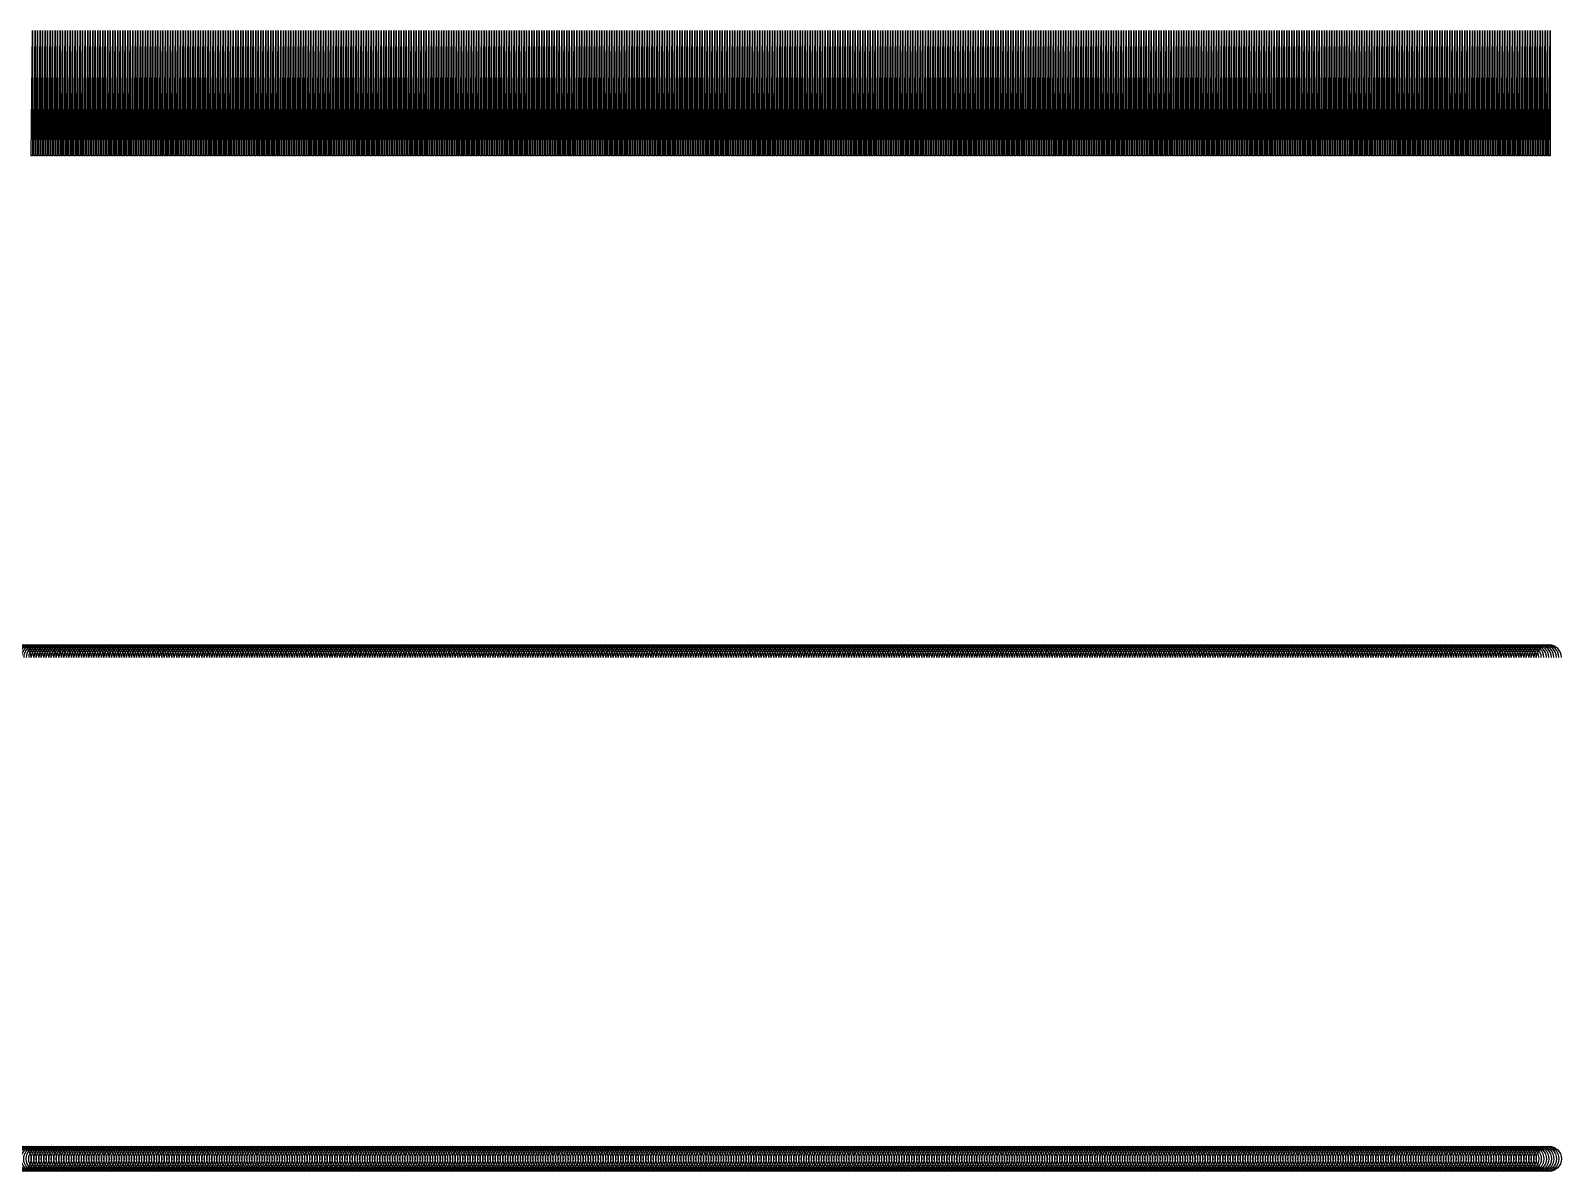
# Model space of a CAD drawing. Header units: metres. Extents: x 0 to 1000, y 0 to 105.
# Drawn here: x 939.4 to 1000.4, y 59.5 to 105 of the extents above; entities that cross this region are included whole.
import ezdxf

# ---------------------------------------------------------------- set-up
doc = ezdxf.new("R2010")
doc.units = ezdxf.units.M

msp = doc.modelspace()

# ---------------------------------------------------------------- linework, layer by layer
for points in [[(939.4, 100), (939.45, 105), (939.45, 100)], [(939.5, 100), (939.55, 105), (939.55, 100)], [(939.6, 100), (939.65, 105), (939.65, 100)], [(939.7, 100), (939.75, 105), (939.75, 100)], [(939.8, 100), (939.85, 105), (939.85, 100)], [(939.9, 100), (939.95, 105), (939.95, 100)], [(940, 100), (940.05, 105), (940.05, 100)], [(940.1, 100), (940.15, 105), (940.15, 100)], [(940.2, 100), (940.25, 105), (940.25, 100)], [(940.3, 100), (940.35, 105), (940.35, 100)], [(940.4, 100), (940.45, 105), (940.45, 100)], [(940.5, 100), (940.55, 105), (940.55, 100)], [(940.6, 100), (940.65, 105), (940.65, 100)], [(940.7, 100), (940.75, 105), (940.75, 100)], [(940.8, 100), (940.85, 105), (940.85, 100)], [(940.9, 100), (940.95, 105), (940.95, 100)], [(941, 100), (941.05, 105), (941.05, 100)], [(941.1, 100), (941.15, 105), (941.15, 100)], [(941.2, 100), (941.25, 105), (941.25, 100)], [(941.3, 100), (941.35, 105), (941.35, 100)], [(941.4, 100), (941.45, 105), (941.45, 100)], [(941.5, 100), (941.55, 105), (941.55, 100)], [(941.6, 100), (941.65, 105), (941.65, 100)], [(941.7, 100), (941.75, 105), (941.75, 100)], [(941.8, 100), (941.85, 105), (941.85, 100)], [(941.9, 100), (941.95, 105), (941.95, 100)], [(942, 100), (942.05, 105), (942.05, 100)], [(942.1, 100), (942.15, 105), (942.15, 100)], [(942.2, 100), (942.25, 105), (942.25, 100)], [(942.3, 100), (942.35, 105), (942.35, 100)], [(942.4, 100), (942.45, 105), (942.45, 100)], [(942.5, 100), (942.55, 105), (942.55, 100)], [(942.6, 100), (942.65, 105), (942.65, 100)], [(942.7, 100), (942.75, 105), (942.75, 100)], [(942.8, 100), (942.85, 105), (942.85, 100)], [(942.9, 100), (942.95, 105), (942.95, 100)], [(943, 100), (943.05, 105), (943.05, 100)], [(943.1, 100), (943.15, 105), (943.15, 100)], [(943.2, 100), (943.25, 105), (943.25, 100)], [(943.3, 100), (943.35, 105), (943.35, 100)], [(943.4, 100), (943.45, 105), (943.45, 100)], [(943.5, 100), (943.55, 105), (943.55, 100)], [(943.6, 100), (943.65, 105), (943.65, 100)], [(943.7, 100), (943.75, 105), (943.75, 100)], [(943.8, 100), (943.85, 105), (943.85, 100)], [(943.9, 100), (943.95, 105), (943.95, 100)], [(944, 100), (944.05, 105), (944.05, 100)], [(944.1, 100), (944.15, 105), (944.15, 100)], [(944.2, 100), (944.25, 105), (944.25, 100)], [(944.3, 100), (944.35, 105), (944.35, 100)], [(944.4, 100), (944.45, 105), (944.45, 100)], [(944.5, 100), (944.55, 105), (944.55, 100)], [(944.6, 100), (944.65, 105), (944.65, 100)], [(944.7, 100), (944.75, 105), (944.75, 100)], [(944.8, 100), (944.85, 105), (944.85, 100)], [(944.9, 100), (944.95, 105), (944.95, 100)], [(945, 100), (945.05, 105), (945.05, 100)], [(945.1, 100), (945.15, 105), (945.15, 100)], [(945.2, 100), (945.25, 105), (945.25, 100)], [(945.3, 100), (945.35, 105), (945.35, 100)], [(945.4, 100), (945.45, 105), (945.45, 100)], [(945.5, 100), (945.55, 105), (945.55, 100)], [(945.6, 100), (945.65, 105), (945.65, 100)], [(945.7, 100), (945.75, 105), (945.75, 100)], [(945.8, 100), (945.85, 105), (945.85, 100)], [(945.9, 100), (945.95, 105), (945.95, 100)], [(946, 100), (946.05, 105), (946.05, 100)], [(946.1, 100), (946.15, 105), (946.15, 100)], [(946.2, 100), (946.25, 105), (946.25, 100)], [(946.3, 100), (946.35, 105), (946.35, 100)], [(946.4, 100), (946.45, 105), (946.45, 100)], [(946.5, 100), (946.55, 105), (946.55, 100)], [(946.6, 100), (946.65, 105), (946.65, 100)], [(946.7, 100), (946.75, 105), (946.75, 100)], [(946.8, 100), (946.85, 105), (946.85, 100)], [(946.9, 100), (946.95, 105), (946.95, 100)], [(947, 100), (947.05, 105), (947.05, 100)], [(947.1, 100), (947.15, 105), (947.15, 100)], [(947.2, 100), (947.25, 105), (947.25, 100)], [(947.3, 100), (947.35, 105), (947.35, 100)], [(947.4, 100), (947.45, 105), (947.45, 100)], [(947.5, 100), (947.55, 105), (947.55, 100)], [(947.6, 100), (947.65, 105), (947.65, 100)], [(947.7, 100), (947.75, 105), (947.75, 100)], [(947.8, 100), (947.85, 105), (947.85, 100)], [(947.9, 100), (947.95, 105), (947.95, 100)], [(948, 100), (948.05, 105), (948.05, 100)], [(948.1, 100), (948.15, 105), (948.15, 100)], [(948.2, 100), (948.25, 105), (948.25, 100)], [(948.3, 100), (948.35, 105), (948.35, 100)], [(948.4, 100), (948.45, 105), (948.45, 100)], [(948.5, 100), (948.55, 105), (948.55, 100)], [(948.6, 100), (948.65, 105), (948.65, 100)], [(948.7, 100), (948.75, 105), (948.75, 100)], [(948.8, 100), (948.85, 105), (948.85, 100)], [(948.9, 100), (948.95, 105), (948.95, 100)], [(949, 100), (949.05, 105), (949.05, 100)], [(949.1, 100), (949.15, 105), (949.15, 100)], [(949.2, 100), (949.25, 105), (949.25, 100)], [(949.3, 100), (949.35, 105), (949.35, 100)], [(949.4, 100), (949.45, 105), (949.45, 100)], [(949.5, 100), (949.55, 105), (949.55, 100)], [(949.6, 100), (949.65, 105), (949.65, 100)], [(949.7, 100), (949.75, 105), (949.75, 100)], [(949.8, 100), (949.85, 105), (949.85, 100)], [(949.9, 100), (949.95, 105), (949.95, 100)], [(950, 100), (950.05, 105), (950.05, 100)], [(950.1, 100), (950.15, 105), (950.15, 100)], [(950.2, 100), (950.25, 105), (950.25, 100)], [(950.3, 100), (950.35, 105), (950.35, 100)], [(950.4, 100), (950.45, 105), (950.45, 100)], [(950.5, 100), (950.55, 105), (950.55, 100)], [(950.6, 100), (950.65, 105), (950.65, 100)], [(950.7, 100), (950.75, 105), (950.75, 100)], [(950.8, 100), (950.85, 105), (950.85, 100)], [(950.9, 100), (950.95, 105), (950.95, 100)], [(951, 100), (951.05, 105), (951.05, 100)], [(951.1, 100), (951.15, 105), (951.15, 100)], [(951.2, 100), (951.25, 105), (951.25, 100)], [(951.3, 100), (951.35, 105), (951.35, 100)], [(951.4, 100), (951.45, 105), (951.45, 100)], [(951.5, 100), (951.55, 105), (951.55, 100)], [(951.6, 100), (951.65, 105), (951.65, 100)], [(951.7, 100), (951.75, 105), (951.75, 100)], [(951.8, 100), (951.85, 105), (951.85, 100)], [(951.9, 100), (951.95, 105), (951.95, 100)], [(952, 100), (952.05, 105), (952.05, 100)], [(952.1, 100), (952.15, 105), (952.15, 100)], [(952.2, 100), (952.25, 105), (952.25, 100)], [(952.3, 100), (952.35, 105), (952.35, 100)], [(952.4, 100), (952.45, 105), (952.45, 100)], [(952.5, 100), (952.55, 105), (952.55, 100)], [(952.6, 100), (952.65, 105), (952.65, 100)], [(952.7, 100), (952.75, 105), (952.75, 100)], [(952.8, 100), (952.85, 105), (952.85, 100)], [(952.9, 100), (952.95, 105), (952.95, 100)], [(953, 100), (953.05, 105), (953.05, 100)], [(953.1, 100), (953.15, 105), (953.15, 100)], [(953.2, 100), (953.25, 105), (953.25, 100)], [(953.3, 100), (953.35, 105), (953.35, 100)], [(953.4, 100), (953.45, 105), (953.45, 100)], [(953.5, 100), (953.55, 105), (953.55, 100)], [(953.6, 100), (953.65, 105), (953.65, 100)], [(953.7, 100), (953.75, 105), (953.75, 100)], [(953.8, 100), (953.85, 105), (953.85, 100)], [(953.9, 100), (953.95, 105), (953.95, 100)], [(954, 100), (954.05, 105), (954.05, 100)], [(954.1, 100), (954.15, 105), (954.15, 100)], [(954.2, 100), (954.25, 105), (954.25, 100)], [(954.3, 100), (954.35, 105), (954.35, 100)], [(954.4, 100), (954.45, 105), (954.45, 100)], [(954.5, 100), (954.55, 105), (954.55, 100)], [(954.6, 100), (954.65, 105), (954.65, 100)], [(954.7, 100), (954.75, 105), (954.75, 100)], [(954.8, 100), (954.85, 105), (954.85, 100)], [(954.9, 100), (954.95, 105), (954.95, 100)], [(955, 100), (955.05, 105), (955.05, 100)], [(955.1, 100), (955.15, 105), (955.15, 100)], [(955.2, 100), (955.25, 105), (955.25, 100)], [(955.3, 100), (955.35, 105), (955.35, 100)], [(955.4, 100), (955.45, 105), (955.45, 100)], [(955.5, 100), (955.55, 105), (955.55, 100)], [(955.6, 100), (955.65, 105), (955.65, 100)], [(955.7, 100), (955.75, 105), (955.75, 100)], [(955.8, 100), (955.85, 105), (955.85, 100)], [(955.9, 100), (955.95, 105), (955.95, 100)], [(956, 100), (956.05, 105), (956.05, 100)], [(956.1, 100), (956.15, 105), (956.15, 100)], [(956.2, 100), (956.25, 105), (956.25, 100)], [(956.3, 100), (956.35, 105), (956.35, 100)], [(956.4, 100), (956.45, 105), (956.45, 100)], [(956.5, 100), (956.55, 105), (956.55, 100)], [(956.6, 100), (956.65, 105), (956.65, 100)], [(956.7, 100), (956.75, 105), (956.75, 100)], [(956.8, 100), (956.85, 105), (956.85, 100)], [(956.9, 100), (956.95, 105), (956.95, 100)], [(957, 100), (957.05, 105), (957.05, 100)], [(957.1, 100), (957.15, 105), (957.15, 100)], [(957.2, 100), (957.25, 105), (957.25, 100)], [(957.3, 100), (957.35, 105), (957.35, 100)], [(957.4, 100), (957.45, 105), (957.45, 100)], [(957.5, 100), (957.55, 105), (957.55, 100)], [(957.6, 100), (957.65, 105), (957.65, 100)], [(957.7, 100), (957.75, 105), (957.75, 100)], [(957.8, 100), (957.85, 105), (957.85, 100)], [(957.9, 100), (957.95, 105), (957.95, 100)], [(958, 100), (958.05, 105), (958.05, 100)], [(958.1, 100), (958.15, 105), (958.15, 100)], [(958.2, 100), (958.25, 105), (958.25, 100)], [(958.3, 100), (958.35, 105), (958.35, 100)], [(958.4, 100), (958.45, 105), (958.45, 100)], [(958.5, 100), (958.55, 105), (958.55, 100)], [(958.6, 100), (958.65, 105), (958.65, 100)], [(958.7, 100), (958.75, 105), (958.75, 100)], [(958.8, 100), (958.85, 105), (958.85, 100)], [(958.9, 100), (958.95, 105), (958.95, 100)], [(959, 100), (959.05, 105), (959.05, 100)], [(959.1, 100), (959.15, 105), (959.15, 100)], [(959.2, 100), (959.25, 105), (959.25, 100)], [(959.3, 100), (959.35, 105), (959.35, 100)], [(959.4, 100), (959.45, 105), (959.45, 100)], [(959.5, 100), (959.55, 105), (959.55, 100)], [(959.6, 100), (959.65, 105), (959.65, 100)], [(959.7, 100), (959.75, 105), (959.75, 100)], [(959.8, 100), (959.85, 105), (959.85, 100)], [(959.9, 100), (959.95, 105), (959.95, 100)], [(960, 100), (960.05, 105), (960.05, 100)], [(960.1, 100), (960.15, 105), (960.15, 100)], [(960.2, 100), (960.25, 105), (960.25, 100)], [(960.3, 100), (960.35, 105), (960.35, 100)], [(960.4, 100), (960.45, 105), (960.45, 100)], [(960.5, 100), (960.55, 105), (960.55, 100)], [(960.6, 100), (960.65, 105), (960.65, 100)], [(960.7, 100), (960.75, 105), (960.75, 100)], [(960.8, 100), (960.85, 105), (960.85, 100)], [(960.9, 100), (960.95, 105), (960.95, 100)], [(961, 100), (961.05, 105), (961.05, 100)], [(961.1, 100), (961.15, 105), (961.15, 100)], [(961.2, 100), (961.25, 105), (961.25, 100)], [(961.3, 100), (961.35, 105), (961.35, 100)], [(961.4, 100), (961.45, 105), (961.45, 100)], [(961.5, 100), (961.55, 105), (961.55, 100)], [(961.6, 100), (961.65, 105), (961.65, 100)], [(961.7, 100), (961.75, 105), (961.75, 100)], [(961.8, 100), (961.85, 105), (961.85, 100)], [(961.9, 100), (961.95, 105), (961.95, 100)], [(962, 100), (962.05, 105), (962.05, 100)], [(962.1, 100), (962.15, 105), (962.15, 100)], [(962.2, 100), (962.25, 105), (962.25, 100)], [(962.3, 100), (962.35, 105), (962.35, 100)], [(962.4, 100), (962.45, 105), (962.45, 100)], [(962.5, 100), (962.55, 105), (962.55, 100)], [(962.6, 100), (962.65, 105), (962.65, 100)], [(962.7, 100), (962.75, 105), (962.75, 100)], [(962.8, 100), (962.85, 105), (962.85, 100)], [(962.9, 100), (962.95, 105), (962.95, 100)], [(963, 100), (963.05, 105), (963.05, 100)], [(963.1, 100), (963.15, 105), (963.15, 100)], [(963.2, 100), (963.25, 105), (963.25, 100)], [(963.3, 100), (963.35, 105), (963.35, 100)], [(963.4, 100), (963.45, 105), (963.45, 100)], [(963.5, 100), (963.55, 105), (963.55, 100)], [(963.6, 100), (963.65, 105), (963.65, 100)], [(963.7, 100), (963.75, 105), (963.75, 100)], [(963.8, 100), (963.85, 105), (963.85, 100)], [(963.9, 100), (963.95, 105), (963.95, 100)], [(964, 100), (964.05, 105), (964.05, 100)], [(964.1, 100), (964.15, 105), (964.15, 100)], [(964.2, 100), (964.25, 105), (964.25, 100)], [(964.3, 100), (964.35, 105), (964.35, 100)], [(964.4, 100), (964.45, 105), (964.45, 100)], [(964.5, 100), (964.55, 105), (964.55, 100)], [(964.6, 100), (964.65, 105), (964.65, 100)], [(964.7, 100), (964.75, 105), (964.75, 100)], [(964.8, 100), (964.85, 105), (964.85, 100)], [(964.9, 100), (964.95, 105), (964.95, 100)], [(965, 100), (965.05, 105), (965.05, 100)], [(965.1, 100), (965.15, 105), (965.15, 100)], [(965.2, 100), (965.25, 105), (965.25, 100)], [(965.3, 100), (965.35, 105), (965.35, 100)], [(965.4, 100), (965.45, 105), (965.45, 100)], [(965.5, 100), (965.55, 105), (965.55, 100)], [(965.6, 100), (965.65, 105), (965.65, 100)], [(965.7, 100), (965.75, 105), (965.75, 100)], [(965.8, 100), (965.85, 105), (965.85, 100)], [(965.9, 100), (965.95, 105), (965.95, 100)], [(966, 100), (966.05, 105), (966.05, 100)], [(966.1, 100), (966.15, 105), (966.15, 100)], [(966.2, 100), (966.25, 105), (966.25, 100)], [(966.3, 100), (966.35, 105), (966.35, 100)], [(966.4, 100), (966.45, 105), (966.45, 100)], [(966.5, 100), (966.55, 105), (966.55, 100)], [(966.6, 100), (966.65, 105), (966.65, 100)], [(966.7, 100), (966.75, 105), (966.75, 100)], [(966.8, 100), (966.85, 105), (966.85, 100)], [(966.9, 100), (966.95, 105), (966.95, 100)], [(967, 100), (967.05, 105), (967.05, 100)], [(967.1, 100), (967.15, 105), (967.15, 100)], [(967.2, 100), (967.25, 105), (967.25, 100)], [(967.3, 100), (967.35, 105), (967.35, 100)], [(967.4, 100), (967.45, 105), (967.45, 100)], [(967.5, 100), (967.55, 105), (967.55, 100)], [(967.6, 100), (967.65, 105), (967.65, 100)], [(967.7, 100), (967.75, 105), (967.75, 100)], [(967.8, 100), (967.85, 105), (967.85, 100)], [(967.9, 100), (967.95, 105), (967.95, 100)], [(968, 100), (968.05, 105), (968.05, 100)], [(968.1, 100), (968.15, 105), (968.15, 100)], [(968.2, 100), (968.25, 105), (968.25, 100)], [(968.3, 100), (968.35, 105), (968.35, 100)], [(968.4, 100), (968.45, 105), (968.45, 100)], [(968.5, 100), (968.55, 105), (968.55, 100)], [(968.6, 100), (968.65, 105), (968.65, 100)], [(968.7, 100), (968.75, 105), (968.75, 100)], [(968.8, 100), (968.85, 105), (968.85, 100)], [(968.9, 100), (968.95, 105), (968.95, 100)], [(969, 100), (969.05, 105), (969.05, 100)], [(969.1, 100), (969.15, 105), (969.15, 100)], [(969.2, 100), (969.25, 105), (969.25, 100)], [(969.3, 100), (969.35, 105), (969.35, 100)], [(969.4, 100), (969.45, 105), (969.45, 100)], [(969.5, 100), (969.55, 105), (969.55, 100)], [(969.6, 100), (969.65, 105), (969.65, 100)], [(969.7, 100), (969.75, 105), (969.75, 100)], [(969.8, 100), (969.85, 105), (969.85, 100)], [(969.9, 100), (969.95, 105), (969.95, 100)], [(970, 100), (970.05, 105), (970.05, 100)], [(970.1, 100), (970.15, 105), (970.15, 100)], [(970.2, 100), (970.25, 105), (970.25, 100)], [(970.3, 100), (970.35, 105), (970.35, 100)], [(970.4, 100), (970.45, 105), (970.45, 100)], [(970.5, 100), (970.55, 105), (970.55, 100)], [(970.6, 100), (970.65, 105), (970.65, 100)], [(970.7, 100), (970.75, 105), (970.75, 100)], [(970.8, 100), (970.85, 105), (970.85, 100)], [(970.9, 100), (970.95, 105), (970.95, 100)], [(971, 100), (971.05, 105), (971.05, 100)], [(971.1, 100), (971.15, 105), (971.15, 100)], [(971.2, 100), (971.25, 105), (971.25, 100)], [(971.3, 100), (971.35, 105), (971.35, 100)], [(971.4, 100), (971.45, 105), (971.45, 100)], [(971.5, 100), (971.55, 105), (971.55, 100)], [(971.6, 100), (971.65, 105), (971.65, 100)], [(971.7, 100), (971.75, 105), (971.75, 100)], [(971.8, 100), (971.85, 105), (971.85, 100)], [(971.9, 100), (971.95, 105), (971.95, 100)], [(972, 100), (972.05, 105), (972.05, 100)], [(972.1, 100), (972.15, 105), (972.15, 100)], [(972.2, 100), (972.25, 105), (972.25, 100)], [(972.3, 100), (972.35, 105), (972.35, 100)], [(972.4, 100), (972.45, 105), (972.45, 100)], [(972.5, 100), (972.55, 105), (972.55, 100)], [(972.6, 100), (972.65, 105), (972.65, 100)], [(972.7, 100), (972.75, 105), (972.75, 100)], [(972.8, 100), (972.85, 105), (972.85, 100)], [(972.9, 100), (972.95, 105), (972.95, 100)], [(973, 100), (973.05, 105), (973.05, 100)], [(973.1, 100), (973.15, 105), (973.15, 100)], [(973.2, 100), (973.25, 105), (973.25, 100)], [(973.3, 100), (973.35, 105), (973.35, 100)], [(973.4, 100), (973.45, 105), (973.45, 100)], [(973.5, 100), (973.55, 105), (973.55, 100)], [(973.6, 100), (973.65, 105), (973.65, 100)], [(973.7, 100), (973.75, 105), (973.75, 100)], [(973.8, 100), (973.85, 105), (973.85, 100)], [(973.9, 100), (973.95, 105), (973.95, 100)], [(974, 100), (974.05, 105), (974.05, 100)], [(974.1, 100), (974.15, 105), (974.15, 100)], [(974.2, 100), (974.25, 105), (974.25, 100)], [(974.3, 100), (974.35, 105), (974.35, 100)], [(974.4, 100), (974.45, 105), (974.45, 100)], [(974.5, 100), (974.55, 105), (974.55, 100)], [(974.6, 100), (974.65, 105), (974.65, 100)], [(974.7, 100), (974.75, 105), (974.75, 100)], [(974.8, 100), (974.85, 105), (974.85, 100)], [(974.9, 100), (974.95, 105), (974.95, 100)], [(975, 100), (975.05, 105), (975.05, 100)], [(975.1, 100), (975.15, 105), (975.15, 100)], [(975.2, 100), (975.25, 105), (975.25, 100)], [(975.3, 100), (975.35, 105), (975.35, 100)], [(975.4, 100), (975.45, 105), (975.45, 100)], [(975.5, 100), (975.55, 105), (975.55, 100)], [(975.6, 100), (975.65, 105), (975.65, 100)], [(975.7, 100), (975.75, 105), (975.75, 100)], [(975.8, 100), (975.85, 105), (975.85, 100)], [(975.9, 100), (975.95, 105), (975.95, 100)], [(976, 100), (976.05, 105), (976.05, 100)], [(976.1, 100), (976.15, 105), (976.15, 100)], [(976.2, 100), (976.25, 105), (976.25, 100)], [(976.3, 100), (976.35, 105), (976.35, 100)], [(976.4, 100), (976.45, 105), (976.45, 100)], [(976.5, 100), (976.55, 105), (976.55, 100)], [(976.6, 100), (976.65, 105), (976.65, 100)], [(976.7, 100), (976.75, 105), (976.75, 100)], [(976.8, 100), (976.85, 105), (976.85, 100)], [(976.9, 100), (976.95, 105), (976.95, 100)], [(977, 100), (977.05, 105), (977.05, 100)], [(977.1, 100), (977.15, 105), (977.15, 100)], [(977.2, 100), (977.25, 105), (977.25, 100)], [(977.3, 100), (977.35, 105), (977.35, 100)], [(977.4, 100), (977.45, 105), (977.45, 100)], [(977.5, 100), (977.55, 105), (977.55, 100)], [(977.6, 100), (977.65, 105), (977.65, 100)], [(977.7, 100), (977.75, 105), (977.75, 100)], [(977.8, 100), (977.85, 105), (977.85, 100)], [(977.9, 100), (977.95, 105), (977.95, 100)], [(978, 100), (978.05, 105), (978.05, 100)], [(978.1, 100), (978.15, 105), (978.15, 100)], [(978.2, 100), (978.25, 105), (978.25, 100)], [(978.3, 100), (978.35, 105), (978.35, 100)], [(978.4, 100), (978.45, 105), (978.45, 100)], [(978.5, 100), (978.55, 105), (978.55, 100)], [(978.6, 100), (978.65, 105), (978.65, 100)], [(978.7, 100), (978.75, 105), (978.75, 100)], [(978.8, 100), (978.85, 105), (978.85, 100)], [(978.9, 100), (978.95, 105), (978.95, 100)], [(979, 100), (979.05, 105), (979.05, 100)], [(979.1, 100), (979.15, 105), (979.15, 100)], [(979.2, 100), (979.25, 105), (979.25, 100)], [(979.3, 100), (979.35, 105), (979.35, 100)], [(979.4, 100), (979.45, 105), (979.45, 100)], [(979.5, 100), (979.55, 105), (979.55, 100)], [(979.6, 100), (979.65, 105), (979.65, 100)], [(979.7, 100), (979.75, 105), (979.75, 100)], [(979.8, 100), (979.85, 105), (979.85, 100)], [(979.9, 100), (979.95, 105), (979.95, 100)], [(980, 100), (980.05, 105), (980.05, 100)], [(980.1, 100), (980.15, 105), (980.15, 100)], [(980.2, 100), (980.25, 105), (980.25, 100)], [(980.3, 100), (980.35, 105), (980.35, 100)], [(980.4, 100), (980.45, 105), (980.45, 100)], [(980.5, 100), (980.55, 105), (980.55, 100)], [(980.6, 100), (980.65, 105), (980.65, 100)], [(980.7, 100), (980.75, 105), (980.75, 100)], [(980.8, 100), (980.85, 105), (980.85, 100)], [(980.9, 100), (980.95, 105), (980.95, 100)], [(981, 100), (981.05, 105), (981.05, 100)], [(981.1, 100), (981.15, 105), (981.15, 100)], [(981.2, 100), (981.25, 105), (981.25, 100)], [(981.3, 100), (981.35, 105), (981.35, 100)], [(981.4, 100), (981.45, 105), (981.45, 100)], [(981.5, 100), (981.55, 105), (981.55, 100)], [(981.6, 100), (981.65, 105), (981.65, 100)], [(981.7, 100), (981.75, 105), (981.75, 100)], [(981.8, 100), (981.85, 105), (981.85, 100)], [(981.9, 100), (981.95, 105), (981.95, 100)], [(982, 100), (982.05, 105), (982.05, 100)], [(982.1, 100), (982.15, 105), (982.15, 100)], [(982.2, 100), (982.25, 105), (982.25, 100)], [(982.3, 100), (982.35, 105), (982.35, 100)], [(982.4, 100), (982.45, 105), (982.45, 100)], [(982.5, 100), (982.55, 105), (982.55, 100)], [(982.6, 100), (982.65, 105), (982.65, 100)], [(982.7, 100), (982.75, 105), (982.75, 100)], [(982.8, 100), (982.85, 105), (982.85, 100)], [(982.9, 100), (982.95, 105), (982.95, 100)], [(983, 100), (983.05, 105), (983.05, 100)], [(983.1, 100), (983.15, 105), (983.15, 100)], [(983.2, 100), (983.25, 105), (983.25, 100)], [(983.3, 100), (983.35, 105), (983.35, 100)], [(983.4, 100), (983.45, 105), (983.45, 100)], [(983.5, 100), (983.55, 105), (983.55, 100)], [(983.6, 100), (983.65, 105), (983.65, 100)], [(983.7, 100), (983.75, 105), (983.75, 100)], [(983.8, 100), (983.85, 105), (983.85, 100)], [(983.9, 100), (983.95, 105), (983.95, 100)], [(984, 100), (984.05, 105), (984.05, 100)], [(984.1, 100), (984.15, 105), (984.15, 100)], [(984.2, 100), (984.25, 105), (984.25, 100)], [(984.3, 100), (984.35, 105), (984.35, 100)], [(984.4, 100), (984.45, 105), (984.45, 100)], [(984.5, 100), (984.55, 105), (984.55, 100)], [(984.6, 100), (984.65, 105), (984.65, 100)], [(984.7, 100), (984.75, 105), (984.75, 100)], [(984.8, 100), (984.85, 105), (984.85, 100)], [(984.9, 100), (984.95, 105), (984.95, 100)], [(985, 100), (985.05, 105), (985.05, 100)], [(985.1, 100), (985.15, 105), (985.15, 100)], [(985.2, 100), (985.25, 105), (985.25, 100)], [(985.3, 100), (985.35, 105), (985.35, 100)], [(985.4, 100), (985.45, 105), (985.45, 100)], [(985.5, 100), (985.55, 105), (985.55, 100)], [(985.6, 100), (985.65, 105), (985.65, 100)], [(985.7, 100), (985.75, 105), (985.75, 100)], [(985.8, 100), (985.85, 105), (985.85, 100)], [(985.9, 100), (985.95, 105), (985.95, 100)], [(986, 100), (986.05, 105), (986.05, 100)], [(986.1, 100), (986.15, 105), (986.15, 100)], [(986.2, 100), (986.25, 105), (986.25, 100)], [(986.3, 100), (986.35, 105), (986.35, 100)], [(986.4, 100), (986.45, 105), (986.45, 100)], [(986.5, 100), (986.55, 105), (986.55, 100)], [(986.6, 100), (986.65, 105), (986.65, 100)], [(986.7, 100), (986.75, 105), (986.75, 100)], [(986.8, 100), (986.85, 105), (986.85, 100)], [(986.9, 100), (986.95, 105), (986.95, 100)], [(987, 100), (987.05, 105), (987.05, 100)], [(987.1, 100), (987.15, 105), (987.15, 100)], [(987.2, 100), (987.25, 105), (987.25, 100)], [(987.3, 100), (987.35, 105), (987.35, 100)], [(987.4, 100), (987.45, 105), (987.45, 100)], [(987.5, 100), (987.55, 105), (987.55, 100)], [(987.6, 100), (987.65, 105), (987.65, 100)], [(987.7, 100), (987.75, 105), (987.75, 100)], [(987.8, 100), (987.85, 105), (987.85, 100)], [(987.9, 100), (987.95, 105), (987.95, 100)], [(988, 100), (988.05, 105), (988.05, 100)], [(988.1, 100), (988.15, 105), (988.15, 100)], [(988.2, 100), (988.25, 105), (988.25, 100)], [(988.3, 100), (988.35, 105), (988.35, 100)], [(988.4, 100), (988.45, 105), (988.45, 100)], [(988.5, 100), (988.55, 105), (988.55, 100)], [(988.6, 100), (988.65, 105), (988.65, 100)], [(988.7, 100), (988.75, 105), (988.75, 100)], [(988.8, 100), (988.85, 105), (988.85, 100)], [(988.9, 100), (988.95, 105), (988.95, 100)], [(989, 100), (989.05, 105), (989.05, 100)], [(989.1, 100), (989.15, 105), (989.15, 100)], [(989.2, 100), (989.25, 105), (989.25, 100)], [(989.3, 100), (989.35, 105), (989.35, 100)], [(989.4, 100), (989.45, 105), (989.45, 100)], [(989.5, 100), (989.55, 105), (989.55, 100)], [(989.6, 100), (989.65, 105), (989.65, 100)], [(989.7, 100), (989.75, 105), (989.75, 100)], [(989.8, 100), (989.85, 105), (989.85, 100)], [(989.9, 100), (989.95, 105), (989.95, 100)], [(990, 100), (990.05, 105), (990.05, 100)], [(990.1, 100), (990.15, 105), (990.15, 100)], [(990.2, 100), (990.25, 105), (990.25, 100)], [(990.3, 100), (990.35, 105), (990.35, 100)], [(990.4, 100), (990.45, 105), (990.45, 100)], [(990.5, 100), (990.55, 105), (990.55, 100)], [(990.6, 100), (990.65, 105), (990.65, 100)], [(990.7, 100), (990.75, 105), (990.75, 100)], [(990.8, 100), (990.85, 105), (990.85, 100)], [(990.9, 100), (990.95, 105), (990.95, 100)], [(991, 100), (991.05, 105), (991.05, 100)], [(991.1, 100), (991.15, 105), (991.15, 100)], [(991.2, 100), (991.25, 105), (991.25, 100)], [(991.3, 100), (991.35, 105), (991.35, 100)], [(991.4, 100), (991.45, 105), (991.45, 100)], [(991.5, 100), (991.55, 105), (991.55, 100)], [(991.6, 100), (991.65, 105), (991.65, 100)], [(991.7, 100), (991.75, 105), (991.75, 100)], [(991.8, 100), (991.85, 105), (991.85, 100)], [(991.9, 100), (991.95, 105), (991.95, 100)], [(992, 100), (992.05, 105), (992.05, 100)], [(992.1, 100), (992.15, 105), (992.15, 100)], [(992.2, 100), (992.25, 105), (992.25, 100)], [(992.3, 100), (992.35, 105), (992.35, 100)], [(992.4, 100), (992.45, 105), (992.45, 100)], [(992.5, 100), (992.55, 105), (992.55, 100)], [(992.6, 100), (992.65, 105), (992.65, 100)], [(992.7, 100), (992.75, 105), (992.75, 100)], [(992.8, 100), (992.85, 105), (992.85, 100)], [(992.9, 100), (992.95, 105), (992.95, 100)], [(993, 100), (993.05, 105), (993.05, 100)], [(993.1, 100), (993.15, 105), (993.15, 100)], [(993.2, 100), (993.25, 105), (993.25, 100)], [(993.3, 100), (993.35, 105), (993.35, 100)], [(993.4, 100), (993.45, 105), (993.45, 100)], [(993.5, 100), (993.55, 105), (993.55, 100)], [(993.6, 100), (993.65, 105), (993.65, 100)], [(993.7, 100), (993.75, 105), (993.75, 100)], [(993.8, 100), (993.85, 105), (993.85, 100)], [(993.9, 100), (993.95, 105), (993.95, 100)], [(994, 100), (994.05, 105), (994.05, 100)], [(994.1, 100), (994.15, 105), (994.15, 100)], [(994.2, 100), (994.25, 105), (994.25, 100)], [(994.3, 100), (994.35, 105), (994.35, 100)], [(994.4, 100), (994.45, 105), (994.45, 100)], [(994.5, 100), (994.55, 105), (994.55, 100)], [(994.6, 100), (994.65, 105), (994.65, 100)], [(994.7, 100), (994.75, 105), (994.75, 100)], [(994.8, 100), (994.85, 105), (994.85, 100)], [(994.9, 100), (994.95, 105), (994.95, 100)], [(995, 100), (995.05, 105), (995.05, 100)], [(995.1, 100), (995.15, 105), (995.15, 100)], [(995.2, 100), (995.25, 105), (995.25, 100)], [(995.3, 100), (995.35, 105), (995.35, 100)], [(995.4, 100), (995.45, 105), (995.45, 100)], [(995.5, 100), (995.55, 105), (995.55, 100)], [(995.6, 100), (995.65, 105), (995.65, 100)], [(995.7, 100), (995.75, 105), (995.75, 100)], [(995.8, 100), (995.85, 105), (995.85, 100)], [(995.9, 100), (995.95, 105), (995.95, 100)], [(996, 100), (996.05, 105), (996.05, 100)], [(996.1, 100), (996.15, 105), (996.15, 100)], [(996.2, 100), (996.25, 105), (996.25, 100)], [(996.3, 100), (996.35, 105), (996.35, 100)], [(996.4, 100), (996.45, 105), (996.45, 100)], [(996.5, 100), (996.55, 105), (996.55, 100)], [(996.6, 100), (996.65, 105), (996.65, 100)], [(996.7, 100), (996.75, 105), (996.75, 100)], [(996.8, 100), (996.85, 105), (996.85, 100)], [(996.9, 100), (996.95, 105), (996.95, 100)], [(997, 100), (997.05, 105), (997.05, 100)], [(997.1, 100), (997.15, 105), (997.15, 100)], [(997.2, 100), (997.25, 105), (997.25, 100)], [(997.3, 100), (997.35, 105), (997.35, 100)], [(997.4, 100), (997.45, 105), (997.45, 100)], [(997.5, 100), (997.55, 105), (997.55, 100)], [(997.6, 100), (997.65, 105), (997.65, 100)], [(997.7, 100), (997.75, 105), (997.75, 100)], [(997.8, 100), (997.85, 105), (997.85, 100)], [(997.9, 100), (997.95, 105), (997.95, 100)], [(998, 100), (998.05, 105), (998.05, 100)], [(998.1, 100), (998.15, 105), (998.15, 100)], [(998.2, 100), (998.25, 105), (998.25, 100)], [(998.3, 100), (998.35, 105), (998.35, 100)], [(998.4, 100), (998.45, 105), (998.45, 100)], [(998.5, 100), (998.55, 105), (998.55, 100)], [(998.6, 100), (998.65, 105), (998.65, 100)], [(998.7, 100), (998.75, 105), (998.75, 100)], [(998.8, 100), (998.85, 105), (998.85, 100)], [(998.9, 100), (998.95, 105), (998.95, 100)], [(999, 100), (999.05, 105), (999.05, 100)], [(999.1, 100), (999.15, 105), (999.15, 100)], [(999.2, 100), (999.25, 105), (999.25, 100)], [(999.3, 100), (999.35, 105), (999.35, 100)], [(999.4, 100), (999.45, 105), (999.45, 100)], [(999.5, 100), (999.55, 105), (999.55, 100)], [(999.6, 100), (999.65, 105), (999.65, 100)], [(999.7, 100), (999.75, 105), (999.75, 100)], [(999.8, 100), (999.85, 105), (999.85, 100)], [(999.9, 100), (999.95, 105), (999.95, 100)]]:
    msp.add_lwpolyline(points, close=True)
for centre in [(938.9, 60), (939, 60), (939.1, 60), (939.2, 60), (939.3, 60), (939.4, 60), (939.5, 60), (939.6, 60), (939.7, 60), (939.8, 60), (939.9, 60), (940, 60), (940.1, 60), (940.2, 60), (940.3, 60), (940.4, 60), (940.5, 60), (940.6, 60), (940.7, 60), (940.8, 60), (940.9, 60), (941, 60), (941.1, 60), (941.2, 60), (941.3, 60), (941.4, 60), (941.5, 60), (941.6, 60), (941.7, 60), (941.8, 60), (941.9, 60), (942, 60), (942.1, 60), (942.2, 60), (942.3, 60), (942.4, 60), (942.5, 60), (942.6, 60), (942.7, 60), (942.8, 60), (942.9, 60), (943, 60), (943.1, 60), (943.2, 60), (943.3, 60), (943.4, 60), (943.5, 60), (943.6, 60), (943.7, 60), (943.8, 60), (943.9, 60), (944, 60), (944.1, 60), (944.2, 60), (944.3, 60), (944.4, 60), (944.5, 60), (944.6, 60), (944.7, 60), (944.8, 60), (944.9, 60), (945, 60), (945.1, 60), (945.2, 60), (945.3, 60), (945.4, 60), (945.5, 60), (945.6, 60), (945.7, 60), (945.8, 60), (945.9, 60), (946, 60), (946.1, 60), (946.2, 60), (946.3, 60), (946.4, 60), (946.5, 60), (946.6, 60), (946.7, 60), (946.8, 60), (946.9, 60), (947, 60), (947.1, 60), (947.2, 60), (947.3, 60), (947.4, 60), (947.5, 60), (947.6, 60), (947.7, 60), (947.8, 60), (947.9, 60), (948, 60), (948.1, 60), (948.2, 60), (948.3, 60), (948.4, 60), (948.5, 60), (948.6, 60), (948.7, 60), (948.8, 60), (948.9, 60), (949, 60), (949.1, 60), (949.2, 60), (949.3, 60), (949.4, 60), (949.5, 60), (949.6, 60), (949.7, 60), (949.8, 60), (949.9, 60), (950, 60), (950.1, 60), (950.2, 60), (950.3, 60), (950.4, 60), (950.5, 60), (950.6, 60), (950.7, 60), (950.8, 60), (950.9, 60), (951, 60), (951.1, 60), (951.2, 60), (951.3, 60), (951.4, 60), (951.5, 60), (951.6, 60), (951.7, 60), (951.8, 60), (951.9, 60), (952, 60), (952.1, 60), (952.2, 60), (952.3, 60), (952.4, 60), (952.5, 60), (952.6, 60), (952.7, 60), (952.8, 60), (952.9, 60), (953, 60), (953.1, 60), (953.2, 60), (953.3, 60), (953.4, 60), (953.5, 60), (953.6, 60), (953.7, 60), (953.8, 60), (953.9, 60), (954, 60), (954.1, 60), (954.2, 60), (954.3, 60), (954.4, 60), (954.5, 60), (954.6, 60), (954.7, 60), (954.8, 60), (954.9, 60), (955, 60), (955.1, 60), (955.2, 60), (955.3, 60), (955.4, 60), (955.5, 60), (955.6, 60), (955.7, 60), (955.8, 60), (955.9, 60), (956, 60), (956.1, 60), (956.2, 60), (956.3, 60), (956.4, 60), (956.5, 60), (956.6, 60), (956.7, 60), (956.8, 60), (956.9, 60), (957, 60), (957.1, 60), (957.2, 60), (957.3, 60), (957.4, 60), (957.5, 60), (957.6, 60), (957.7, 60), (957.8, 60), (957.9, 60), (958, 60), (958.1, 60), (958.2, 60), (958.3, 60), (958.4, 60), (958.5, 60), (958.6, 60), (958.7, 60), (958.8, 60), (958.9, 60), (959, 60), (959.1, 60), (959.2, 60), (959.3, 60), (959.4, 60), (959.5, 60), (959.6, 60), (959.7, 60), (959.8, 60), (959.9, 60), (960, 60), (960.1, 60), (960.2, 60), (960.3, 60), (960.4, 60), (960.5, 60), (960.6, 60), (960.7, 60), (960.8, 60), (960.9, 60), (961, 60), (961.1, 60), (961.2, 60), (961.3, 60), (961.4, 60), (961.5, 60), (961.6, 60), (961.7, 60), (961.8, 60), (961.9, 60), (962, 60), (962.1, 60), (962.2, 60), (962.3, 60), (962.4, 60), (962.5, 60), (962.6, 60), (962.7, 60), (962.8, 60), (962.9, 60), (963, 60), (963.1, 60), (963.2, 60), (963.3, 60), (963.4, 60), (963.5, 60), (963.6, 60), (963.7, 60), (963.8, 60), (963.9, 60), (964, 60), (964.1, 60), (964.2, 60), (964.3, 60), (964.4, 60), (964.5, 60), (964.6, 60), (964.7, 60), (964.8, 60), (964.9, 60), (965, 60), (965.1, 60), (965.2, 60), (965.3, 60), (965.4, 60), (965.5, 60), (965.6, 60), (965.7, 60), (965.8, 60), (965.9, 60), (966, 60), (966.1, 60), (966.2, 60), (966.3, 60), (966.4, 60), (966.5, 60), (966.6, 60), (966.7, 60), (966.8, 60), (966.9, 60), (967, 60), (967.1, 60), (967.2, 60), (967.3, 60), (967.4, 60), (967.5, 60), (967.6, 60), (967.7, 60), (967.8, 60), (967.9, 60), (968, 60), (968.1, 60), (968.2, 60), (968.3, 60), (968.4, 60), (968.5, 60), (968.6, 60), (968.7, 60), (968.8, 60), (968.9, 60), (969, 60), (969.1, 60), (969.2, 60), (969.3, 60), (969.4, 60), (969.5, 60), (969.6, 60), (969.7, 60), (969.8, 60), (969.9, 60), (970, 60), (970.1, 60), (970.2, 60), (970.3, 60), (970.4, 60), (970.5, 60), (970.6, 60), (970.7, 60), (970.8, 60), (970.9, 60), (971, 60), (971.1, 60), (971.2, 60), (971.3, 60), (971.4, 60), (971.5, 60), (971.6, 60), (971.7, 60), (971.8, 60), (971.9, 60), (972, 60), (972.1, 60), (972.2, 60), (972.3, 60), (972.4, 60), (972.5, 60), (972.6, 60), (972.7, 60), (972.8, 60), (972.9, 60), (973, 60), (973.1, 60), (973.2, 60), (973.3, 60), (973.4, 60), (973.5, 60), (973.6, 60), (973.7, 60), (973.8, 60), (973.9, 60), (974, 60), (974.1, 60), (974.2, 60), (974.3, 60), (974.4, 60), (974.5, 60), (974.6, 60), (974.7, 60), (974.8, 60), (974.9, 60), (975, 60), (975.1, 60), (975.2, 60), (975.3, 60), (975.4, 60), (975.5, 60), (975.6, 60), (975.7, 60), (975.8, 60), (975.9, 60), (976, 60), (976.1, 60), (976.2, 60), (976.3, 60), (976.4, 60), (976.5, 60), (976.6, 60), (976.7, 60), (976.8, 60), (976.9, 60), (977, 60), (977.1, 60), (977.2, 60), (977.3, 60), (977.4, 60), (977.5, 60), (977.6, 60), (977.7, 60), (977.8, 60), (977.9, 60), (978, 60), (978.1, 60), (978.2, 60), (978.3, 60), (978.4, 60), (978.5, 60), (978.6, 60), (978.7, 60), (978.8, 60), (978.9, 60), (979, 60), (979.1, 60), (979.2, 60), (979.3, 60), (979.4, 60), (979.5, 60), (979.6, 60), (979.7, 60), (979.8, 60), (979.9, 60), (980, 60), (980.1, 60), (980.2, 60), (980.3, 60), (980.4, 60), (980.5, 60), (980.6, 60), (980.7, 60), (980.8, 60), (980.9, 60), (981, 60), (981.1, 60), (981.2, 60), (981.3, 60), (981.4, 60), (981.5, 60), (981.6, 60), (981.7, 60), (981.8, 60), (981.9, 60), (982, 60), (982.1, 60), (982.2, 60), (982.3, 60), (982.4, 60), (982.5, 60), (982.6, 60), (982.7, 60), (982.8, 60), (982.9, 60), (983, 60), (983.1, 60), (983.2, 60), (983.3, 60), (983.4, 60), (983.5, 60), (983.6, 60), (983.7, 60), (983.8, 60), (983.9, 60), (984, 60), (984.1, 60), (984.2, 60), (984.3, 60), (984.4, 60), (984.5, 60), (984.6, 60), (984.7, 60), (984.8, 60), (984.9, 60), (985, 60), (985.1, 60), (985.2, 60), (985.3, 60), (985.4, 60), (985.5, 60), (985.6, 60), (985.7, 60), (985.8, 60), (985.9, 60), (986, 60), (986.1, 60), (986.2, 60), (986.3, 60), (986.4, 60), (986.5, 60), (986.6, 60), (986.7, 60), (986.8, 60), (986.9, 60), (987, 60), (987.1, 60), (987.2, 60), (987.3, 60), (987.4, 60), (987.5, 60), (987.6, 60), (987.7, 60), (987.8, 60), (987.9, 60), (988, 60), (988.1, 60), (988.2, 60), (988.3, 60), (988.4, 60), (988.5, 60), (988.6, 60), (988.7, 60), (988.8, 60), (988.9, 60), (989, 60), (989.1, 60), (989.2, 60), (989.3, 60), (989.4, 60), (989.5, 60), (989.6, 60), (989.7, 60), (989.8, 60), (989.9, 60), (990, 60), (990.1, 60), (990.2, 60), (990.3, 60), (990.4, 60), (990.5, 60), (990.6, 60), (990.7, 60), (990.8, 60), (990.9, 60), (991, 60), (991.1, 60), (991.2, 60), (991.3, 60), (991.4, 60), (991.5, 60), (991.6, 60), (991.7, 60), (991.8, 60), (991.9, 60), (992, 60), (992.1, 60), (992.2, 60), (992.3, 60), (992.4, 60), (992.5, 60), (992.6, 60), (992.7, 60), (992.8, 60), (992.9, 60), (993, 60), (993.1, 60), (993.2, 60), (993.3, 60), (993.4, 60), (993.5, 60), (993.6, 60), (993.7, 60), (993.8, 60), (993.9, 60), (994, 60), (994.1, 60), (994.2, 60), (994.3, 60), (994.4, 60), (994.5, 60), (994.6, 60), (994.7, 60), (994.8, 60), (994.9, 60), (995, 60), (995.1, 60), (995.2, 60), (995.3, 60), (995.4, 60), (995.5, 60), (995.6, 60), (995.7, 60), (995.8, 60), (995.9, 60), (996, 60), (996.1, 60), (996.2, 60), (996.3, 60), (996.4, 60), (996.5, 60), (996.6, 60), (996.7, 60), (996.8, 60), (996.9, 60), (997, 60), (997.1, 60), (997.2, 60), (997.3, 60), (997.4, 60), (997.5, 60), (997.6, 60), (997.7, 60), (997.8, 60), (997.9, 60), (998, 60), (998.1, 60), (998.2, 60), (998.3, 60), (998.4, 60), (998.5, 60), (998.6, 60), (998.7, 60), (998.8, 60), (998.9, 60), (999, 60), (999.1, 60), (999.2, 60), (999.3, 60), (999.4, 60), (999.5, 60), (999.6, 60), (999.7, 60), (999.8, 60), (999.9, 60)]:
    msp.add_circle(centre, 0.5)
for centre in [(938.9, 80), (939, 80), (939.1, 80), (939.2, 80), (939.3, 80), (939.4, 80), (939.5, 80), (939.6, 80), (939.7, 80), (939.8, 80), (939.9, 80), (940, 80), (940.1, 80), (940.2, 80), (940.3, 80), (940.4, 80), (940.5, 80), (940.6, 80), (940.7, 80), (940.8, 80), (940.9, 80), (941, 80), (941.1, 80), (941.2, 80), (941.3, 80), (941.4, 80), (941.5, 80), (941.6, 80), (941.7, 80), (941.8, 80), (941.9, 80), (942, 80), (942.1, 80), (942.2, 80), (942.3, 80), (942.4, 80), (942.5, 80), (942.6, 80), (942.7, 80), (942.8, 80), (942.9, 80), (943, 80), (943.1, 80), (943.2, 80), (943.3, 80), (943.4, 80), (943.5, 80), (943.6, 80), (943.7, 80), (943.8, 80), (943.9, 80), (944, 80), (944.1, 80), (944.2, 80), (944.3, 80), (944.4, 80), (944.5, 80), (944.6, 80), (944.7, 80), (944.8, 80), (944.9, 80), (945, 80), (945.1, 80), (945.2, 80), (945.3, 80), (945.4, 80), (945.5, 80), (945.6, 80), (945.7, 80), (945.8, 80), (945.9, 80), (946, 80), (946.1, 80), (946.2, 80), (946.3, 80), (946.4, 80), (946.5, 80), (946.6, 80), (946.7, 80), (946.8, 80), (946.9, 80), (947, 80), (947.1, 80), (947.2, 80), (947.3, 80), (947.4, 80), (947.5, 80), (947.6, 80), (947.7, 80), (947.8, 80), (947.9, 80), (948, 80), (948.1, 80), (948.2, 80), (948.3, 80), (948.4, 80), (948.5, 80), (948.6, 80), (948.7, 80), (948.8, 80), (948.9, 80), (949, 80), (949.1, 80), (949.2, 80), (949.3, 80), (949.4, 80), (949.5, 80), (949.6, 80), (949.7, 80), (949.8, 80), (949.9, 80), (950, 80), (950.1, 80), (950.2, 80), (950.3, 80), (950.4, 80), (950.5, 80), (950.6, 80), (950.7, 80), (950.8, 80), (950.9, 80), (951, 80), (951.1, 80), (951.2, 80), (951.3, 80), (951.4, 80), (951.5, 80), (951.6, 80), (951.7, 80), (951.8, 80), (951.9, 80), (952, 80), (952.1, 80), (952.2, 80), (952.3, 80), (952.4, 80), (952.5, 80), (952.6, 80), (952.7, 80), (952.8, 80), (952.9, 80), (953, 80), (953.1, 80), (953.2, 80), (953.3, 80), (953.4, 80), (953.5, 80), (953.6, 80), (953.7, 80), (953.8, 80), (953.9, 80), (954, 80), (954.1, 80), (954.2, 80), (954.3, 80), (954.4, 80), (954.5, 80), (954.6, 80), (954.7, 80), (954.8, 80), (954.9, 80), (955, 80), (955.1, 80), (955.2, 80), (955.3, 80), (955.4, 80), (955.5, 80), (955.6, 80), (955.7, 80), (955.8, 80), (955.9, 80), (956, 80), (956.1, 80), (956.2, 80), (956.3, 80), (956.4, 80), (956.5, 80), (956.6, 80), (956.7, 80), (956.8, 80), (956.9, 80), (957, 80), (957.1, 80), (957.2, 80), (957.3, 80), (957.4, 80), (957.5, 80), (957.6, 80), (957.7, 80), (957.8, 80), (957.9, 80), (958, 80), (958.1, 80), (958.2, 80), (958.3, 80), (958.4, 80), (958.5, 80), (958.6, 80), (958.7, 80), (958.8, 80), (958.9, 80), (959, 80), (959.1, 80), (959.2, 80), (959.3, 80), (959.4, 80), (959.5, 80), (959.6, 80), (959.7, 80), (959.8, 80), (959.9, 80), (960, 80), (960.1, 80), (960.2, 80), (960.3, 80), (960.4, 80), (960.5, 80), (960.6, 80), (960.7, 80), (960.8, 80), (960.9, 80), (961, 80), (961.1, 80), (961.2, 80), (961.3, 80), (961.4, 80), (961.5, 80), (961.6, 80), (961.7, 80), (961.8, 80), (961.9, 80), (962, 80), (962.1, 80), (962.2, 80), (962.3, 80), (962.4, 80), (962.5, 80), (962.6, 80), (962.7, 80), (962.8, 80), (962.9, 80), (963, 80), (963.1, 80), (963.2, 80), (963.3, 80), (963.4, 80), (963.5, 80), (963.6, 80), (963.7, 80), (963.8, 80), (963.9, 80), (964, 80), (964.1, 80), (964.2, 80), (964.3, 80), (964.4, 80), (964.5, 80), (964.6, 80), (964.7, 80), (964.8, 80), (964.9, 80), (965, 80), (965.1, 80), (965.2, 80), (965.3, 80), (965.4, 80), (965.5, 80), (965.6, 80), (965.7, 80), (965.8, 80), (965.9, 80), (966, 80), (966.1, 80), (966.2, 80), (966.3, 80), (966.4, 80), (966.5, 80), (966.6, 80), (966.7, 80), (966.8, 80), (966.9, 80), (967, 80), (967.1, 80), (967.2, 80), (967.3, 80), (967.4, 80), (967.5, 80), (967.6, 80), (967.7, 80), (967.8, 80), (967.9, 80), (968, 80), (968.1, 80), (968.2, 80), (968.3, 80), (968.4, 80), (968.5, 80), (968.6, 80), (968.7, 80), (968.8, 80), (968.9, 80), (969, 80), (969.1, 80), (969.2, 80), (969.3, 80), (969.4, 80), (969.5, 80), (969.6, 80), (969.7, 80), (969.8, 80), (969.9, 80), (970, 80), (970.1, 80), (970.2, 80), (970.3, 80), (970.4, 80), (970.5, 80), (970.6, 80), (970.7, 80), (970.8, 80), (970.9, 80), (971, 80), (971.1, 80), (971.2, 80), (971.3, 80), (971.4, 80), (971.5, 80), (971.6, 80), (971.7, 80), (971.8, 80), (971.9, 80), (972, 80), (972.1, 80), (972.2, 80), (972.3, 80), (972.4, 80), (972.5, 80), (972.6, 80), (972.7, 80), (972.8, 80), (972.9, 80), (973, 80), (973.1, 80), (973.2, 80), (973.3, 80), (973.4, 80), (973.5, 80), (973.6, 80), (973.7, 80), (973.8, 80), (973.9, 80), (974, 80), (974.1, 80), (974.2, 80), (974.3, 80), (974.4, 80), (974.5, 80), (974.6, 80), (974.7, 80), (974.8, 80), (974.9, 80), (975, 80), (975.1, 80), (975.2, 80), (975.3, 80), (975.4, 80), (975.5, 80), (975.6, 80), (975.7, 80), (975.8, 80), (975.9, 80), (976, 80), (976.1, 80), (976.2, 80), (976.3, 80), (976.4, 80), (976.5, 80), (976.6, 80), (976.7, 80), (976.8, 80), (976.9, 80), (977, 80), (977.1, 80), (977.2, 80), (977.3, 80), (977.4, 80), (977.5, 80), (977.6, 80), (977.7, 80), (977.8, 80), (977.9, 80), (978, 80), (978.1, 80), (978.2, 80), (978.3, 80), (978.4, 80), (978.5, 80), (978.6, 80), (978.7, 80), (978.8, 80), (978.9, 80), (979, 80), (979.1, 80), (979.2, 80), (979.3, 80), (979.4, 80), (979.5, 80), (979.6, 80), (979.7, 80), (979.8, 80), (979.9, 80), (980, 80), (980.1, 80), (980.2, 80), (980.3, 80), (980.4, 80), (980.5, 80), (980.6, 80), (980.7, 80), (980.8, 80), (980.9, 80), (981, 80), (981.1, 80), (981.2, 80), (981.3, 80), (981.4, 80), (981.5, 80), (981.6, 80), (981.7, 80), (981.8, 80), (981.9, 80), (982, 80), (982.1, 80), (982.2, 80), (982.3, 80), (982.4, 80), (982.5, 80), (982.6, 80), (982.7, 80), (982.8, 80), (982.9, 80), (983, 80), (983.1, 80), (983.2, 80), (983.3, 80), (983.4, 80), (983.5, 80), (983.6, 80), (983.7, 80), (983.8, 80), (983.9, 80), (984, 80), (984.1, 80), (984.2, 80), (984.3, 80), (984.4, 80), (984.5, 80), (984.6, 80), (984.7, 80), (984.8, 80), (984.9, 80), (985, 80), (985.1, 80), (985.2, 80), (985.3, 80), (985.4, 80), (985.5, 80), (985.6, 80), (985.7, 80), (985.8, 80), (985.9, 80), (986, 80), (986.1, 80), (986.2, 80), (986.3, 80), (986.4, 80), (986.5, 80), (986.6, 80), (986.7, 80), (986.8, 80), (986.9, 80), (987, 80), (987.1, 80), (987.2, 80), (987.3, 80), (987.4, 80), (987.5, 80), (987.6, 80), (987.7, 80), (987.8, 80), (987.9, 80), (988, 80), (988.1, 80), (988.2, 80), (988.3, 80), (988.4, 80), (988.5, 80), (988.6, 80), (988.7, 80), (988.8, 80), (988.9, 80), (989, 80), (989.1, 80), (989.2, 80), (989.3, 80), (989.4, 80), (989.5, 80), (989.6, 80), (989.7, 80), (989.8, 80), (989.9, 80), (990, 80), (990.1, 80), (990.2, 80), (990.3, 80), (990.4, 80), (990.5, 80), (990.6, 80), (990.7, 80), (990.8, 80), (990.9, 80), (991, 80), (991.1, 80), (991.2, 80), (991.3, 80), (991.4, 80), (991.5, 80), (991.6, 80), (991.7, 80), (991.8, 80), (991.9, 80), (992, 80), (992.1, 80), (992.2, 80), (992.3, 80), (992.4, 80), (992.5, 80), (992.6, 80), (992.7, 80), (992.8, 80), (992.9, 80), (993, 80), (993.1, 80), (993.2, 80), (993.3, 80), (993.4, 80), (993.5, 80), (993.6, 80), (993.7, 80), (993.8, 80), (993.9, 80), (994, 80), (994.1, 80), (994.2, 80), (994.3, 80), (994.4, 80), (994.5, 80), (994.6, 80), (994.7, 80), (994.8, 80), (994.9, 80), (995, 80), (995.1, 80), (995.2, 80), (995.3, 80), (995.4, 80), (995.5, 80), (995.6, 80), (995.7, 80), (995.8, 80), (995.9, 80), (996, 80), (996.1, 80), (996.2, 80), (996.3, 80), (996.4, 80), (996.5, 80), (996.6, 80), (996.7, 80), (996.8, 80), (996.9, 80), (997, 80), (997.1, 80), (997.2, 80), (997.3, 80), (997.4, 80), (997.5, 80), (997.6, 80), (997.7, 80), (997.8, 80), (997.9, 80), (998, 80), (998.1, 80), (998.2, 80), (998.3, 80), (998.4, 80), (998.5, 80), (998.6, 80), (998.7, 80), (998.8, 80), (998.9, 80), (999, 80), (999.1, 80), (999.2, 80), (999.3, 80), (999.4, 80), (999.5, 80), (999.6, 80), (999.7, 80), (999.8, 80), (999.9, 80)]:
    msp.add_arc(centre, 0.5, 0, 180)

doc.saveas('drawing.dxf')
